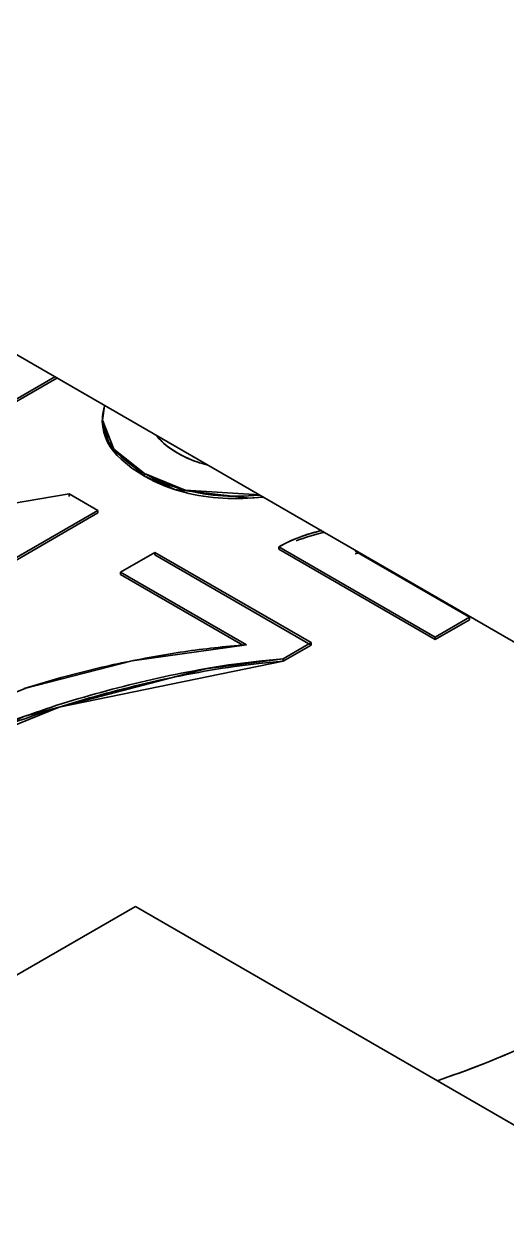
# Model space of a CAD drawing. Extents: x 146 to 1134, y 78 to 926.
# Drawn here: x 808.983 to 810.611, y 857.233 to 861.29 of the extents above; entities that cross this region are included whole.
import ezdxf

# ---------------------------------------------------------------- set-up
doc = ezdxf.new("R2010")
doc.units = 0

msp = doc.modelspace()

# ---------------------------------------------------------------- linework, layer by layer
at = {"color": 7, "lineweight": 35}
for p, q in [((756.7332, 890.3265), (817.4029, 855.2988)), ((784.8303, 844.1526), (809.3582, 858.3138)), ((809.3582, 858.3138), (784.8303, 844.1526))]:
    msp.add_line(p, q, dxfattribs=at)
at = {"color": 7, "lineweight": 35, "ltscale": 0.081444}
msp.add_line((806.2651, 858.4713), (809.0864, 860.1002), dxfattribs=at)
msp.add_line((806.2651, 858.4713), (809.0864, 860.1002), dxfattribs=at)
at = {"color": 7, "lineweight": 35, "ltscale": 0.081651}
msp.add_line((806.2651, 858.4632), (809.0936, 860.0962), dxfattribs=at)
at = {"color": 7, "lineweight": 35, "ltscale": 0.081648}
msp.add_line((809.0934, 860.0961), (806.2651, 858.4632), dxfattribs=at)
at = {"color": 7, "lineweight": 35, "ltscale": 0.000204468}
for p, q in [((809.2468, 859.9559), (809.2468, 859.9478)), ((809.3884, 859.7659), (809.3884, 859.774)), ((809.3884, 859.774), (809.3884, 859.7659)), ((809.2313, 859.6413), (809.2313, 859.6495)), ((809.2313, 859.6495), (809.2313, 859.6413)), ((809.4241, 859.5002), (809.4241, 859.5084)), ((809.842, 859.5188), (809.842, 859.527)), ((809.842, 859.527), (809.842, 859.5188)), ((809.3084, 859.4417), (809.3084, 859.4335)), ((809.3084, 859.4335), (809.3084, 859.4417)), ((809.9512, 859.1959), (809.9512, 859.2041)), ((809.9512, 859.2041), (809.9512, 859.1959)), ((810.3691, 859.2145), (810.3691, 859.2227)), ((810.3691, 859.2227), (810.3691, 859.2145)), ((809.8566, 859.1413), (809.8566, 859.1495)), ((809.8566, 859.1495), (809.8566, 859.1413))]:
    msp.add_line(p, q, dxfattribs=at)
at = {"color": 7, "lineweight": 35, "ltscale": 0.000941635}
msp.add_line((809.4694, 859.8634), (809.5009, 859.8427), dxfattribs=at)
at = {"color": 7, "lineweight": 35, "ltscale": 0.000905557}
msp.add_line((809.5009, 859.8427), (809.5331, 859.8262), dxfattribs=at)
at = {"color": 7, "lineweight": 35, "ltscale": 0.001174}
for p, q in [((809.3463, 859.801), (809.3098, 859.8306)), ((809.3098, 859.8224), (809.3463, 859.7928))]:
    msp.add_line(p, q, dxfattribs=at)
at = {"color": 7, "lineweight": 35, "ltscale": 0.00125}
for p, q in [((809.3884, 859.774), (809.3463, 859.801)), ((809.3463, 859.7928), (809.3884, 859.7659))]:
    msp.add_line(p, q, dxfattribs=at)
at = {"color": 7, "lineweight": 35, "ltscale": 0.000957714}
for p, q in [((809.4222, 859.756), (809.3884, 859.774)), ((809.3884, 859.7659), (809.4222, 859.7479))]:
    msp.add_line(p, q, dxfattribs=at)
at = {"color": 7, "lineweight": 35, "ltscale": 0.001001}
for p, q in [((809.4589, 859.7401), (809.4222, 859.756)), ((809.4222, 859.7479), (809.4589, 859.7319))]:
    msp.add_line(p, q, dxfattribs=at)
at = {"color": 7, "lineweight": 35, "ltscale": 0.025244}
msp.add_line((808.1385, 859.5381), (809.1343, 859.7054), dxfattribs=at)
msp.add_line((808.1385, 859.5381), (809.1343, 859.7054), dxfattribs=at)
at = {"color": 7, "lineweight": 35, "ltscale": 0.002801}
msp.add_line((809.1343, 859.7054), (809.2313, 859.6495), dxfattribs=at)
msp.add_line((809.1343, 859.7054), (809.2313, 859.6495), dxfattribs=at)
at = {"color": 7, "lineweight": 35, "ltscale": 0.000202942}
for p, q in [((809.1343, 859.6973), (809.1343, 859.7054)), ((810.4848, 859.2894), (810.4848, 859.2813)), ((810.4848, 859.2813), (810.4848, 859.2894))]:
    msp.add_line(p, q, dxfattribs=at)
at = {"color": 7, "lineweight": 35, "ltscale": 0.001413}
msp.add_line((809.7765, 859.7019), (809.7201, 859.6984), dxfattribs=at)
at = {"color": 7, "lineweight": 35, "ltscale": 0.001712}
msp.add_line((809.7201, 859.6902), (809.7884, 859.695), dxfattribs=at)
at = {"color": 7, "lineweight": 35, "ltscale": 0.018557}
for p, q in [((809.2313, 859.6495), (808.5885, 859.2783)), ((809.2313, 859.6495), (808.5885, 859.2783)), ((808.5885, 859.2701), (809.2313, 859.6413)), ((808.5885, 859.2701), (809.2313, 859.6413))]:
    msp.add_line(p, q, dxfattribs=at)
at = {"color": 7, "lineweight": 35, "ltscale": 0.000836094}
msp.add_line((809.9003, 859.5552), (809.8696, 859.5421), dxfattribs=at)
at = {"color": 7, "lineweight": 35, "ltscale": 0.00334}
for p, q in [((809.3084, 859.4417), (809.4241, 859.5084)), ((809.3084, 859.4417), (809.4241, 859.5084)), ((810.4848, 859.2894), (810.3691, 859.2227)), ((810.3691, 859.2227), (810.4848, 859.2894))]:
    msp.add_line(p, q, dxfattribs=at)
at = {"color": 7, "lineweight": 35, "ltscale": 0.015216}
for p, q in [((809.4241, 859.5084), (809.9512, 859.2041)), ((809.4241, 859.5084), (809.9512, 859.2041)), ((810.3691, 859.2227), (809.842, 859.527)), ((809.842, 859.527), (810.3691, 859.2227)), ((809.842, 859.5188), (810.3691, 859.2145)), ((809.842, 859.5188), (810.3691, 859.2145)), ((809.9512, 859.1959), (809.4241, 859.5002))]:
    msp.add_line(p, q, dxfattribs=at)
at = {"color": 7, "lineweight": 35, "ltscale": 0.000785958}
msp.add_line((809.8696, 859.5421), (809.842, 859.527), dxfattribs=at)
at = {"color": 7, "lineweight": 35, "ltscale": 0.011134}
for p, q in [((810.0991, 859.5121), (810.4848, 859.2894)), ((810.4848, 859.2894), (810.0991, 859.5121))]:
    msp.add_line(p, q, dxfattribs=at)
at = {"color": 7, "lineweight": 35, "ltscale": 0.000387873}
msp.add_line((810.0991, 859.504), (810.1144, 859.5068), dxfattribs=at)
at = {"color": 7, "lineweight": 35, "ltscale": 0.012249}
msp.add_line((809.7327, 859.1967), (809.3084, 859.4417), dxfattribs=at)
msp.add_line((809.7327, 859.1967), (809.3084, 859.4417), dxfattribs=at)
at = {"color": 7, "lineweight": 35, "ltscale": 0.01189}
msp.add_line((809.3084, 859.4335), (809.7203, 859.1957), dxfattribs=at)
msp.add_line((809.3084, 859.4335), (809.7203, 859.1957), dxfattribs=at)
at = {"color": 7, "lineweight": 35, "ltscale": 0.003341}
msp.add_line((810.3691, 859.2145), (810.4848, 859.2813), dxfattribs=at)
msp.add_line((810.3691, 859.2145), (810.4848, 859.2813), dxfattribs=at)
at = {"color": 7, "lineweight": 35, "ltscale": 0.00174}
msp.add_line((809.6634, 859.1907), (809.7327, 859.1967), dxfattribs=at)
at = {"color": 7, "lineweight": 35, "ltscale": 0.002731}
for p, q in [((809.9512, 859.2041), (809.8566, 859.1495)), ((809.9512, 859.2041), (809.8566, 859.1495)), ((809.8566, 859.1413), (809.9512, 859.1959)), ((809.8566, 859.1413), (809.9512, 859.1959))]:
    msp.add_line(p, q, dxfattribs=at)
at = {"color": 7, "lineweight": 35, "ltscale": 0.002075}
for p, q in [((809.8566, 859.1495), (809.774, 859.1418)), ((809.774, 859.1337), (809.8566, 859.1413))]:
    msp.add_line(p, q, dxfattribs=at)
at = {"color": 7, "lineweight": 35, "ltscale": 0.003545}
msp.add_line((809.1077, 859.0861), (809.2451, 859.1208), dxfattribs=at)
at = {"color": 7, "lineweight": 35, "ltscale": 0.00206}
for p, q in [((809.774, 859.1418), (809.6923, 859.1315)), ((809.6923, 859.1233), (809.774, 859.1337))]:
    msp.add_line(p, q, dxfattribs=at)
at = {"color": 7, "lineweight": 35, "ltscale": 0.003262}
msp.add_line((808.9825, 859.0491), (809.1077, 859.0861), dxfattribs=at)
at = {"color": 7, "lineweight": 35, "ltscale": 0.101404}
for p, q in [((809.3582, 858.3138), (812.8708, 856.2857)), ((812.8708, 856.2857), (809.3582, 858.3138))]:
    msp.add_line(p, q, dxfattribs=at)
at = {"color": 7, "lineweight": 35, "ltscale": 0.000626354}
msp.add_line((810.4005, 857.7345), (810.3768, 857.7263), dxfattribs=at)
at = {"color": 7, "lineweight": 35}
for points in [[(809.3884, 859.774), (809.2859, 859.8561), (809.2468, 859.9544), (809.254, 860.0027)], [(809.2468, 859.9478), (809.2717, 859.8676), (809.3884, 859.7659)], [(809.7764, 859.702), (809.5264, 859.7184), (809.3884, 859.774)], [(809.3884, 859.7659), (809.4914, 859.7203), (809.7437, 859.6912), (809.7884, 859.6951)], [(808.5627, 858.8775), (808.9883, 859.0509), (809.3467, 859.1426), (809.7327, 859.1967)], [(809.8566, 859.1495), (809.5947, 859.116), (808.9847, 858.9556), (808.6656, 858.8181)], [(808.6656, 858.8099), (809.1011, 858.9867), (809.8566, 859.1413)]]:
    msp.add_lwpolyline(points, dxfattribs=at)
for centre, radius, start, end in [((809.397, 859.9549), 0.1503, 163.3537, 180.1124), ((809.4204, 859.9667), 0.1746, 183.9791, 230.891), ((809.4188, 859.9575), 0.1727, 182.2781, 231.0861), ((809.6108, 860.0491), 0.2336, 218.8753, 241.9537), ((809.5919, 860.0291), 0.206, 218.0647, 233.5225), ((809.6896, 860.1743), 0.3816, 240.3523, 256.5173), ((809.6896, 860.1765), 0.3836, 245.93, 256.5261), ((809.6902, 860.359), 0.661, 249.5062, 272.5854), ((809.6902, 860.3508), 0.661, 249.5062, 272.5854), ((810.0986, 859.0676), 0.5265, 102.2154, 119.1918), ((810.1469, 858.9089), 0.6842, 102.9025, 111.1344), ((810.1906, 858.7819), 0.8259, 104.4437, 110.5737), ((810.1925, 858.7679), 0.8321, 103.7728, 110.5561), ((809.9622, 856.1975), 3.0081, 95.7002, 99.6589), ((810.0714, 855.5179), 3.6965, 99.5614, 102.917), ((810.3216, 855.0966), 4.085, 101.1511, 105.6111), ((810.1358, 856.0096), 3.1532, 98.0866, 101.0477), ((810.1358, 856.0014), 3.1532, 98.0866, 101.0477), ((810.3216, 855.0884), 4.085, 101.1511, 105.6111), ((810.1044, 855.8386), 3.3119, 105.447, 110.7573), ((810.1044, 855.8304), 3.3119, 105.447, 110.7573), ((809.34, 860.8071), 3.2504, 288.5884, 299.646), ((809.3533, 860.7791), 3.2195, 288.9812, 299.6852)]:
    msp.add_arc(centre, radius, start, end, dxfattribs=at)

doc.saveas('drawing.dxf')
